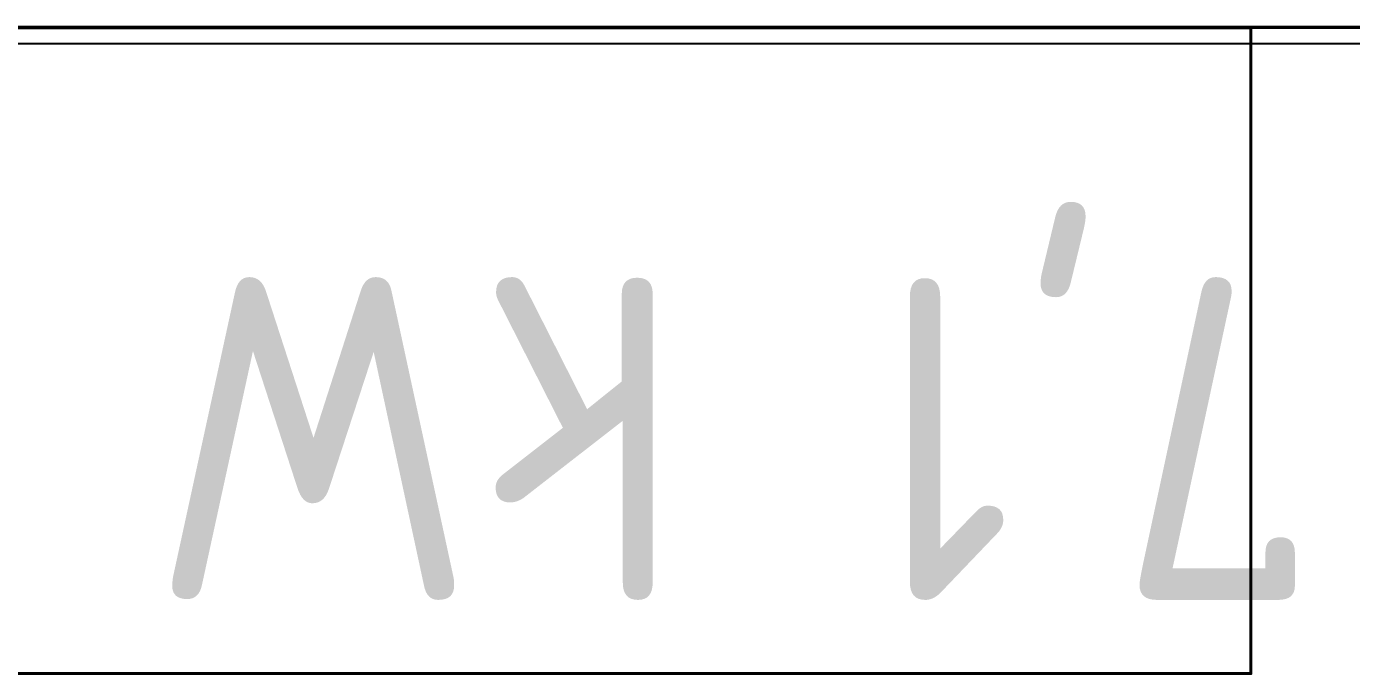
# Model space of a CAD drawing. Header units: centimetres. Extents: x 31 to 22766, y 238 to 3306.
# Drawn here: x 3034.11 to 3075.14, y 802.03 to 822.07 of the extents above; entities that cross this region are included whole.
import ezdxf
from ezdxf.xclip import XClip

# ---------------------------------------------------------------- set-up
doc = ezdxf.new("R2010")
doc.units = ezdxf.units.CM
doc.header["$XCLIPFRAME"] = 0
doc.linetypes.add('HIDDEN', pattern=[0.375, 0.25, -0.125])
doc.layers.add('00_BORDA_DUVAR', color=8, linetype='Continuous', lineweight=40)
doc.layers.add('00_BORDA_SIVA', color=5, linetype='Continuous', lineweight=25)
doc.layers.add('Daikin VRV', color=1, linetype='Continuous')
doc.styles.add('MtXpl_Tahoma', font='geniso.shx')

# ---------------------------------------------------------------- blocks, each defined once
blk = doc.blocks.new('DUVAR PLANI')
at = {"layer": '00_BORDA_DUVAR', "lineweight": 40}
blk.add_lwpolyline([(37295.638, 5322.619), (37350.638, 5322.619), (37350.638, 5342.619), (37295.638, 5342.619)], close=True, dxfattribs=at)
at = {"layer": '00_BORDA_SIVA', "color": 251, "linetype": 'HIDDEN', "ltscale": 50}
blk.add_line((37350.638, 5342.619), (37500.638, 5342.619), dxfattribs=at)
blk = doc.blocks.new('fxaq 7.1 kw iç ünite')
at = {"color": 7, "linetype": 'Continuous', "true_color": 0xffffff}
for p, q in [((12691.404, 4111.579), (12597.465, 4111.579)), ((12598.404, 4111.093), (12700.404, 4111.093)), ((12700.404, 4111.05), (12598.404, 4111.05))]:
    blk.add_line(p, q, dxfattribs=at)
at = {"layer": 'Daikin VRV', "color": 150, "style": 'MtXpl_Tahoma'}
blk.add_text('7,1 kW', height=10, dxfattribs=at).set_placement((12619.898, 4118.813))
blk = doc.blocks.new('G$CCD2FF134')
at = {"rotation": 180}
blk.add_blockref('fxaq 7.1 kw iç ünite', (11986.904, 2661.093), dxfattribs=at)

msp = doc.modelspace()

# ---------------------------------------------------------------- block references
ref = msp.add_blockref('G$CCD2FF134', (3707.025, 2272.025))
XClip(ref).set_block_clipping_path([(-3470.0000000001, -1889.9999999982), (349.9999999999, 300.0000000019)])
msp.add_blockref('DUVAR PLANI', (-34278.613, -4520.594))

doc.saveas('drawing.dxf')
